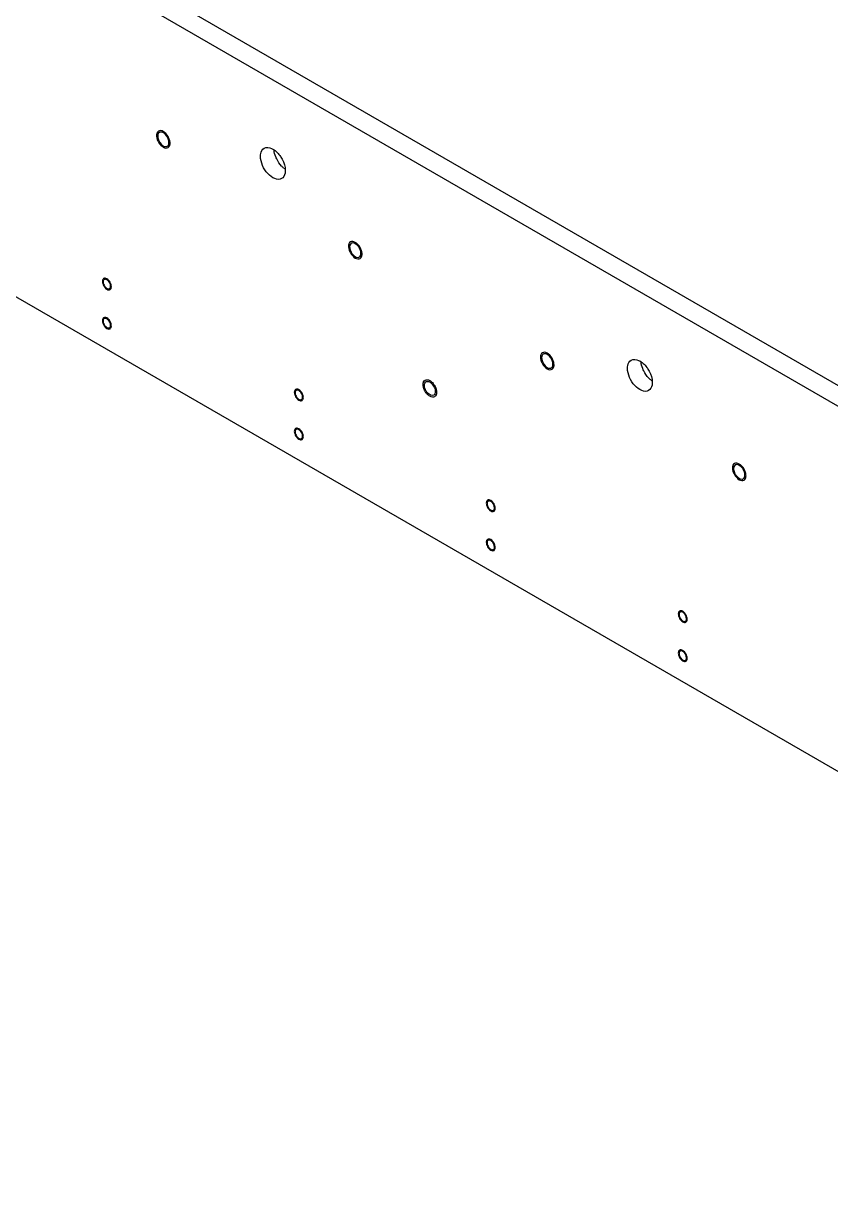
# Model space of a CAD drawing. Header units: millimetres. Extents: x 169 to 1916, y 51 to 1230.
# Drawn here: x 1039.6 to 1292.4, y 50.9 to 415.4 of the extents above; entities that cross this region are included whole.
import ezdxf

# ---------------------------------------------------------------- set-up
doc = ezdxf.new("R2010")
doc.units = ezdxf.units.MM
doc.layers.add('geometry', color=8, linetype='Continuous')

msp = doc.modelspace()

# ---------------------------------------------------------------- linework, layer by layer
at = {"layer": 'geometry', "linetype": 'CONTINUOUS'}
for points in [[(1539.52, 154.17), (461.17, 776.74)], [(1545.17, 157.44), (466.83, 780.01)], [(1520.42, 50.88), (530.47, 622.42)]]:
    msp.add_lwpolyline(points, dxfattribs=at)
for points in [[(1081.67, 380.3, 0.01912), (1081.66, 380.13)], [(1085.19, 377.93, 0.01912), (1085.2, 378.09)], [(1121.1, 370.13, 0.022944), (1121.57, 369.77)], [(1141.77, 345.6, 0.01912), (1141.77, 345.43)], [(1145.3, 343.23, 0.01912), (1145.3, 343.39)], [(1201.88, 310.9, 0.01912), (1201.87, 310.73)], [(1205.4, 308.53, 0.01912), (1205.41, 308.69)], [(1165.67, 303.22, 0.048127), (1165.54, 303.13)], [(1236.01, 303.79, 0.022944), (1236.48, 303.43)], [(1168.07, 299.06, 0.048127), (1168.2, 299.15)], [(1261.98, 276.2, 0.01912), (1261.97, 276.03)], [(1265.5, 273.83, 0.01912), (1265.51, 273.99)]]:
    msp.add_lwpolyline(points, format="xyb", dxfattribs=at)
for points, knots in [([(1085.55, 377.89), (1085.52, 378.22), (1085.45, 378.9), (1084.8, 380.37), (1083.43, 381.83), (1082.06, 381.95), (1081.52, 381.39), (1081.41, 380.99), (1081.32, 380.74), (1081.32, 380.49), (1081.31, 380.34)], [0, 0, 0, 0, 0.125, 0.25, 0.5, 0.75, 0.875, 0.90625, 0.9375, 1, 1, 1, 1]), ([(1081.31, 380.34), (1081.34, 380), (1081.4, 379.33), (1082.05, 377.85), (1083.43, 376.39), (1084.8, 376.28), (1085.34, 376.83), (1085.45, 377.24), (1085.54, 377.48), (1085.54, 377.73), (1085.55, 377.89)], [0, 0, 0, 0, 0.125, 0.25, 0.5, 0.75, 0.875, 0.90625, 0.9375, 1, 1, 1, 1]), ([(1084.96, 379.25), (1084.84, 379.55), (1084.35, 380.5), (1083.32, 381.46), (1082.55, 381.39)], [0, 0, 0, 0, 0.293913, 1, 1, 1, 1]), ([(1081.9, 378.98), (1082.02, 378.67), (1082.51, 377.72), (1083.54, 376.77), (1084.31, 376.83)], [0, 0, 0, 0, 0.293913, 1, 1, 1, 1]), ([(1113.84, 373.81), (1113.84, 374.08), (1113.9, 375.01), (1114.4, 375.99), (1114.97, 376.32)], [0, 0, 0, 0, 0.294962, 1, 1, 1, 1]), ([(1114.97, 376.32), (1115.66, 376.72), (1117.88, 376.38), (1119.22, 374.95), (1119.89, 374.05)], [0, 0, 0, 0, 0.413368, 1, 1, 1, 1]), ([(1118.93, 372.97), (1118.81, 373.2), (1118.41, 374.09), (1118.16, 375.06), (1118.1, 375.78)], [0, 0, 0, 0, 0.262898, 1, 1, 1, 1]), ([(1120.47, 366.8), (1119.18, 366.05), (1116.14, 367.87), (1114.42, 370.76), (1113.84, 372.82), (1113.84, 373.81)], [0, 0, 0, 0, 0.422631, 0.722373, 1, 1, 1, 1]), ([(1121.1, 370.13), (1120.88, 370.32), (1120.02, 371.14), (1119.33, 372.15), (1118.93, 372.97)], [0, 0, 0, 0, 0.239083, 1, 1, 1, 1]), ([(1119.89, 374.05), (1120.15, 373.69), (1121.06, 372.26), (1121.61, 370.56), (1121.61, 369.31)], [0, 0, 0, 0, 0.264535, 1, 1, 1, 1]), ([(1121.61, 369.31), (1121.61, 369.04), (1121.55, 368.11), (1121.05, 367.13), (1120.47, 366.8)], [0, 0, 0, 0, 0.294962, 1, 1, 1, 1]), ([(1145.66, 343.19), (1145.63, 343.52), (1145.56, 344.2), (1144.91, 345.67), (1143.53, 347.13), (1142.17, 347.25), (1141.62, 346.69), (1141.52, 346.29), (1141.42, 346.04), (1141.43, 345.79), (1141.41, 345.64)], [0, 0, 0, 0, 0.125, 0.25, 0.5, 0.75, 0.875, 0.90625, 0.9375, 1, 1, 1, 1]), ([(1145.06, 344.55), (1144.95, 344.85), (1144.45, 345.8), (1143.43, 346.76), (1142.65, 346.69)], [0, 0, 0, 0, 0.293913, 1, 1, 1, 1]), ([(1141.41, 345.64), (1141.44, 345.3), (1141.51, 344.63), (1142.16, 343.15), (1143.54, 341.69), (1144.9, 341.58), (1145.45, 342.13), (1145.55, 342.54), (1145.65, 342.78), (1145.64, 343.03), (1145.66, 343.19)], [0, 0, 0, 0, 0.125, 0.25, 0.5, 0.75, 0.875, 0.90625, 0.9375, 1, 1, 1, 1]), ([(1142, 344.28), (1142.12, 343.97), (1142.62, 343.02), (1143.64, 342.07), (1144.42, 342.13)], [0, 0, 0, 0, 0.293913, 1, 1, 1, 1]), ([(1067.17, 332.98), (1067.15, 333.2), (1067.1, 333.65), (1066.67, 334.64), (1065.75, 335.61), (1064.83, 335.69), (1064.4, 335.22), (1064.36, 334.82), (1064.34, 334.61)], [0, 0, 0, 0, 0.125, 0.25, 0.5, 0.75, 0.875, 1, 1, 1, 1]), ([(1064.34, 334.61), (1064.36, 334.39), (1064.4, 333.94), (1064.84, 332.96), (1065.75, 331.99), (1066.67, 331.9), (1067.1, 332.37), (1067.15, 332.78), (1067.17, 332.98)], [0, 0, 0, 0, 0.125, 0.25, 0.5, 0.75, 0.875, 1, 1, 1, 1]), ([(1064.63, 334.09), (1064.68, 333.85), (1064.97, 333.08), (1065.73, 332.24), (1066.34, 332.29)], [0, 0, 0, 0, 0.284169, 1, 1, 1, 1]), ([(1065.17, 335.3), (1065.13, 335.3), (1065.04, 335.28), (1064.96, 335.25), (1064.93, 335.23)], [0, 0, 0, 0, 0.508008, 1, 1, 1, 1]), ([(1065.45, 335.27), (1065.4, 335.28), (1065.31, 335.3), (1065.21, 335.3), (1065.17, 335.3)], [0, 0, 0, 0, 0.51787, 1, 1, 1, 1]), ([(1066.92, 333.12), (1066.92, 333.82), (1066.43, 334.75), (1065.64, 335.22), (1065.45, 335.27)], [0, 0, 0, 0, 0.776212, 1, 1, 1, 1]), ([(1066.34, 332.29), (1066.38, 332.3), (1066.46, 332.31), (1066.54, 332.35), (1066.58, 332.37)], [0, 0, 0, 0, 0.508008, 1, 1, 1, 1]), ([(1067.17, 320.73), (1067.15, 320.95), (1067.1, 321.41), (1066.67, 322.39), (1065.75, 323.36), (1064.83, 323.44), (1064.4, 322.97), (1064.36, 322.57), (1064.34, 322.37)], [0, 0, 0, 0, 0.125, 0.25, 0.5, 0.75, 0.875, 1, 1, 1, 1]), ([(1064.34, 322.37), (1064.36, 322.14), (1064.4, 321.69), (1064.84, 320.71), (1065.75, 319.74), (1066.67, 319.65), (1067.1, 320.13), (1067.15, 320.53), (1067.17, 320.73)], [0, 0, 0, 0, 0.125, 0.25, 0.5, 0.75, 0.875, 1, 1, 1, 1]), ([(1064.63, 321.84), (1064.68, 321.6), (1064.97, 320.83), (1065.73, 319.99), (1066.34, 320.05)], [0, 0, 0, 0, 0.284169, 1, 1, 1, 1]), ([(1065.17, 323.05), (1065.13, 323.05), (1065.04, 323.03), (1064.96, 323), (1064.93, 322.98)], [0, 0, 0, 0, 0.508008, 1, 1, 1, 1]), ([(1065.45, 323.02), (1065.4, 323.04), (1065.31, 323.05), (1065.21, 323.06), (1065.17, 323.05)], [0, 0, 0, 0, 0.51787, 1, 1, 1, 1]), ([(1066.92, 320.88), (1066.92, 321.57), (1066.43, 322.5), (1065.64, 322.97), (1065.45, 323.02)], [0, 0, 0, 0, 0.776212, 1, 1, 1, 1]), ([(1066.34, 320.05), (1066.38, 320.05), (1066.46, 320.06), (1066.54, 320.1), (1066.58, 320.12)], [0, 0, 0, 0, 0.508008, 1, 1, 1, 1]), ([(1205.76, 308.49), (1205.73, 308.82), (1205.66, 309.5), (1205.01, 310.97), (1203.64, 312.43), (1202.27, 312.54), (1201.73, 311.99), (1201.62, 311.59), (1201.53, 311.34), (1201.53, 311.09), (1201.52, 310.94)], [0, 0, 0, 0, 0.125, 0.25, 0.5, 0.75, 0.875, 0.90625, 0.9375, 1, 1, 1, 1]), ([(1201.52, 310.94), (1201.54, 310.6), (1201.61, 309.92), (1202.26, 308.45), (1203.64, 306.99), (1205.01, 306.88), (1205.55, 307.43), (1205.65, 307.84), (1205.75, 308.08), (1205.75, 308.33), (1205.76, 308.49)], [0, 0, 0, 0, 0.125, 0.25, 0.5, 0.75, 0.875, 0.90625, 0.9375, 1, 1, 1, 1]), ([(1205.17, 309.85), (1205.05, 310.15), (1204.55, 311.1), (1203.53, 312.06), (1202.75, 311.99)], [0, 0, 0, 0, 0.293913, 1, 1, 1, 1]), ([(1228.74, 307.47), (1228.74, 307.74), (1228.8, 308.67), (1229.3, 309.65), (1229.88, 309.98)], [0, 0, 0, 0, 0.294962, 1, 1, 1, 1]), ([(1229.88, 309.98), (1230.56, 310.38), (1232.78, 310.04), (1234.12, 308.61), (1234.79, 307.71)], [0, 0, 0, 0, 0.413368, 1, 1, 1, 1]), ([(1202.11, 309.57), (1202.22, 309.27), (1202.72, 308.32), (1203.75, 307.36), (1204.52, 307.43)], [0, 0, 0, 0, 0.293913, 1, 1, 1, 1]), ([(1235.38, 300.46), (1234.08, 299.71), (1231.04, 301.53), (1229.32, 304.42), (1228.74, 306.48), (1228.74, 307.47)], [0, 0, 0, 0, 0.422631, 0.722373, 1, 1, 1, 1]), ([(1233.83, 306.63), (1233.72, 306.86), (1233.32, 307.76), (1233.07, 308.72), (1233, 309.45)], [0, 0, 0, 0, 0.262898, 1, 1, 1, 1]), ([(1236.01, 303.79), (1235.79, 303.98), (1234.92, 304.8), (1234.23, 305.81), (1233.83, 306.63)], [0, 0, 0, 0, 0.239083, 1, 1, 1, 1]), ([(1234.79, 307.71), (1235.06, 307.35), (1235.96, 305.92), (1236.52, 304.22), (1236.52, 302.98)], [0, 0, 0, 0, 0.264535, 1, 1, 1, 1]), ([(1164.75, 302.36), (1164.76, 302.51), (1164.76, 302.76), (1164.85, 303.01), (1164.95, 303.41), (1165.5, 303.98), (1166.59, 303.88), (1167.7, 302.98), (1168.41, 302.02), (1168.89, 300.94), (1168.96, 300.25), (1168.99, 299.91)], [0, 0, 0, 0, 0.0625, 0.09375, 0.125, 0.25, 0.5, 0.625, 0.75, 0.875, 1, 1, 1, 1]), ([(1165.17, 302.12), (1165.17, 302.22), (1165.2, 302.58), (1165.35, 302.96), (1165.54, 303.13)], [0, 0, 0, 0, 0.287901, 1, 1, 1, 1]), ([(1165.67, 303.22), (1165.79, 303.29), (1166.54, 303.46), (1167.22, 302.91), (1167.6, 302.48)], [0, 0, 0, 0, 0.200495, 1, 1, 1, 1]), ([(1236.52, 302.98), (1236.52, 302.7), (1236.46, 301.77), (1235.96, 300.79), (1235.38, 300.46)], [0, 0, 0, 0, 0.294962, 1, 1, 1, 1]), ([(1127.27, 298.28), (1127.25, 298.5), (1127.21, 298.95), (1126.77, 299.94), (1125.86, 300.91), (1124.94, 300.99), (1124.51, 300.52), (1124.46, 300.12), (1124.44, 299.91)], [0, 0, 0, 0, 0.125, 0.25, 0.5, 0.75, 0.875, 1, 1, 1, 1]), ([(1124.44, 299.91), (1124.46, 299.69), (1124.51, 299.24), (1124.94, 298.26), (1125.86, 297.29), (1126.77, 297.2), (1127.2, 297.67), (1127.25, 298.07), (1127.27, 298.28)], [0, 0, 0, 0, 0.125, 0.25, 0.5, 0.75, 0.875, 1, 1, 1, 1]), ([(1124.73, 299.38), (1124.78, 299.15), (1125.07, 298.37), (1125.83, 297.54), (1126.44, 297.59)], [0, 0, 0, 0, 0.284169, 1, 1, 1, 1]), ([(1125.27, 300.6), (1125.23, 300.6), (1125.15, 300.58), (1125.07, 300.55), (1125.03, 300.52)], [0, 0, 0, 0, 0.508008, 1, 1, 1, 1]), ([(1125.55, 300.57), (1125.51, 300.58), (1125.41, 300.6), (1125.32, 300.6), (1125.27, 300.6)], [0, 0, 0, 0, 0.51787, 1, 1, 1, 1]), ([(1127.02, 298.42), (1127.02, 299.12), (1126.53, 300.05), (1125.75, 300.52), (1125.55, 300.57)], [0, 0, 0, 0, 0.776212, 1, 1, 1, 1]), ([(1168.99, 299.91), (1168.98, 299.76), (1168.98, 299.51), (1168.89, 299.27), (1168.78, 298.87), (1168.23, 298.3), (1167.15, 298.4), (1166.04, 299.29), (1165.33, 300.25), (1164.85, 301.34), (1164.78, 302.02), (1164.75, 302.36)], [0, 0, 0, 0, 0.0625, 0.09375, 0.125, 0.25, 0.5, 0.625, 0.75, 0.875, 1, 1, 1, 1]), ([(1166.87, 299.18), (1166.7, 299.28), (1166.02, 299.79), (1165.55, 300.55), (1165.34, 301.17)], [0, 0, 0, 0, 0.230068, 1, 1, 1, 1]), ([(1168.07, 299.06), (1167.82, 298.91), (1167.34, 298.94), (1166.97, 299.12), (1166.87, 299.18)], [0, 0, 0, 0, 0.704326, 1, 1, 1, 1]), ([(1168.57, 300.16), (1168.57, 300.05), (1168.54, 299.69), (1168.39, 299.32), (1168.2, 299.15)], [0, 0, 0, 0, 0.287901, 1, 1, 1, 1]), ([(1126.44, 297.59), (1126.48, 297.6), (1126.57, 297.61), (1126.65, 297.65), (1126.68, 297.67)], [0, 0, 0, 0, 0.508008, 1, 1, 1, 1]), ([(1127.27, 286.03), (1127.25, 286.25), (1127.21, 286.71), (1126.77, 287.69), (1125.86, 288.66), (1124.94, 288.74), (1124.51, 288.27), (1124.46, 287.87), (1124.44, 287.66)], [0, 0, 0, 0, 0.125, 0.25, 0.5, 0.75, 0.875, 1, 1, 1, 1]), ([(1125.27, 288.35), (1125.23, 288.35), (1125.15, 288.33), (1125.07, 288.3), (1125.03, 288.28)], [0, 0, 0, 0, 0.508008, 1, 1, 1, 1]), ([(1125.55, 288.32), (1125.51, 288.34), (1125.41, 288.35), (1125.32, 288.36), (1125.27, 288.35)], [0, 0, 0, 0, 0.51787, 1, 1, 1, 1]), ([(1127.02, 286.17), (1127.02, 286.87), (1126.53, 287.8), (1125.75, 288.27), (1125.55, 288.32)], [0, 0, 0, 0, 0.776212, 1, 1, 1, 1]), ([(1124.44, 287.66), (1124.46, 287.44), (1124.51, 286.99), (1124.94, 286.01), (1125.86, 285.04), (1126.77, 284.95), (1127.2, 285.43), (1127.25, 285.83), (1127.27, 286.03)], [0, 0, 0, 0, 0.125, 0.25, 0.5, 0.75, 0.875, 1, 1, 1, 1]), ([(1124.73, 287.14), (1124.78, 286.9), (1125.07, 286.13), (1125.83, 285.29), (1126.44, 285.34)], [0, 0, 0, 0, 0.284169, 1, 1, 1, 1]), ([(1126.44, 285.34), (1126.48, 285.35), (1126.57, 285.36), (1126.65, 285.4), (1126.68, 285.42)], [0, 0, 0, 0, 0.508008, 1, 1, 1, 1]), ([(1265.86, 273.79), (1265.84, 274.12), (1265.77, 274.8), (1265.12, 276.27), (1263.74, 277.73), (1262.37, 277.84), (1261.83, 277.29), (1261.73, 276.89), (1261.63, 276.64), (1261.64, 276.39), (1261.62, 276.24)], [0, 0, 0, 0, 0.125, 0.25, 0.5, 0.75, 0.875, 0.90625, 0.9375, 1, 1, 1, 1]), ([(1265.27, 275.15), (1265.16, 275.45), (1264.66, 276.4), (1263.64, 277.36), (1262.86, 277.29)], [0, 0, 0, 0, 0.293913, 1, 1, 1, 1]), ([(1261.62, 276.24), (1261.65, 275.9), (1261.72, 275.22), (1262.37, 273.75), (1263.74, 272.29), (1265.11, 272.18), (1265.65, 272.73), (1265.76, 273.14), (1265.85, 273.38), (1265.85, 273.63), (1265.86, 273.79)], [0, 0, 0, 0, 0.125, 0.25, 0.5, 0.75, 0.875, 0.90625, 0.9375, 1, 1, 1, 1]), ([(1262.21, 274.87), (1262.33, 274.57), (1262.83, 273.62), (1263.85, 272.66), (1264.63, 272.73)], [0, 0, 0, 0, 0.293913, 1, 1, 1, 1]), ([(1187.37, 263.58), (1187.36, 263.8), (1187.31, 264.25), (1186.88, 265.24), (1185.96, 266.21), (1185.04, 266.29), (1184.61, 265.82), (1184.57, 265.42), (1184.55, 265.21)], [0, 0, 0, 0, 0.125, 0.25, 0.5, 0.75, 0.875, 1, 1, 1, 1]), ([(1184.55, 265.21), (1184.56, 264.99), (1184.61, 264.54), (1185.04, 263.55), (1185.96, 262.59), (1186.88, 262.5), (1187.31, 262.97), (1187.36, 263.37), (1187.37, 263.58)], [0, 0, 0, 0, 0.125, 0.25, 0.5, 0.75, 0.875, 1, 1, 1, 1]), ([(1184.84, 264.68), (1184.89, 264.45), (1185.18, 263.67), (1185.94, 262.84), (1186.54, 262.89)], [0, 0, 0, 0, 0.284169, 1, 1, 1, 1]), ([(1185.38, 265.9), (1185.33, 265.89), (1185.25, 265.88), (1185.17, 265.84), (1185.14, 265.82)], [0, 0, 0, 0, 0.508008, 1, 1, 1, 1]), ([(1185.66, 265.87), (1185.61, 265.88), (1185.52, 265.9), (1185.42, 265.9), (1185.38, 265.9)], [0, 0, 0, 0, 0.51787, 1, 1, 1, 1]), ([(1187.13, 263.72), (1187.13, 264.42), (1186.64, 265.35), (1185.85, 265.82), (1185.66, 265.87)], [0, 0, 0, 0, 0.776212, 1, 1, 1, 1]), ([(1186.54, 262.89), (1186.59, 262.9), (1186.67, 262.91), (1186.75, 262.95), (1186.79, 262.97)], [0, 0, 0, 0, 0.508008, 1, 1, 1, 1]), ([(1187.37, 251.33), (1187.36, 251.55), (1187.31, 252.01), (1186.88, 252.99), (1185.96, 253.96), (1185.04, 254.04), (1184.61, 253.57), (1184.57, 253.17), (1184.55, 252.96)], [0, 0, 0, 0, 0.125, 0.25, 0.5, 0.75, 0.875, 1, 1, 1, 1]), ([(1184.55, 252.96), (1184.56, 252.74), (1184.61, 252.29), (1185.04, 251.31), (1185.96, 250.34), (1186.88, 250.25), (1187.31, 250.72), (1187.36, 251.13), (1187.37, 251.33)], [0, 0, 0, 0, 0.125, 0.25, 0.5, 0.75, 0.875, 1, 1, 1, 1]), ([(1184.84, 252.44), (1184.89, 252.2), (1185.18, 251.43), (1185.94, 250.59), (1186.54, 250.64)], [0, 0, 0, 0, 0.284169, 1, 1, 1, 1]), ([(1185.38, 253.65), (1185.33, 253.65), (1185.25, 253.63), (1185.17, 253.6), (1185.14, 253.58)], [0, 0, 0, 0, 0.508008, 1, 1, 1, 1]), ([(1185.66, 253.62), (1185.61, 253.64), (1185.52, 253.65), (1185.42, 253.66), (1185.38, 253.65)], [0, 0, 0, 0, 0.51787, 1, 1, 1, 1]), ([(1187.13, 251.47), (1187.13, 252.17), (1186.64, 253.1), (1185.85, 253.57), (1185.66, 253.62)], [0, 0, 0, 0, 0.776212, 1, 1, 1, 1]), ([(1186.54, 250.64), (1186.59, 250.65), (1186.67, 250.66), (1186.75, 250.7), (1186.79, 250.72)], [0, 0, 0, 0, 0.508008, 1, 1, 1, 1]), ([(1247.48, 228.88), (1247.46, 229.1), (1247.42, 229.55), (1246.98, 230.54), (1246.07, 231.5), (1245.15, 231.59), (1244.72, 231.12), (1244.67, 230.72), (1244.65, 230.51)], [0, 0, 0, 0, 0.125, 0.25, 0.5, 0.75, 0.875, 1, 1, 1, 1]), ([(1244.65, 230.51), (1244.67, 230.29), (1244.71, 229.84), (1245.15, 228.85), (1246.06, 227.88), (1246.98, 227.8), (1247.41, 228.27), (1247.46, 228.67), (1247.48, 228.88)], [0, 0, 0, 0, 0.125, 0.25, 0.5, 0.75, 0.875, 1, 1, 1, 1]), ([(1244.94, 229.98), (1244.99, 229.75), (1245.28, 228.97), (1246.04, 228.14), (1246.65, 228.19)], [0, 0, 0, 0, 0.284169, 1, 1, 1, 1]), ([(1245.48, 231.2), (1245.44, 231.19), (1245.35, 231.18), (1245.28, 231.14), (1245.24, 231.12)], [0, 0, 0, 0, 0.508008, 1, 1, 1, 1]), ([(1245.76, 231.17), (1245.72, 231.18), (1245.62, 231.2), (1245.53, 231.2), (1245.48, 231.2)], [0, 0, 0, 0, 0.51787, 1, 1, 1, 1]), ([(1247.23, 229.02), (1247.23, 229.72), (1246.74, 230.65), (1245.96, 231.12), (1245.76, 231.17)], [0, 0, 0, 0, 0.776212, 1, 1, 1, 1]), ([(1246.65, 228.19), (1246.69, 228.2), (1246.78, 228.21), (1246.85, 228.25), (1246.89, 228.27)], [0, 0, 0, 0, 0.508008, 1, 1, 1, 1]), ([(1247.48, 216.63), (1247.46, 216.85), (1247.42, 217.3), (1246.98, 218.29), (1246.07, 219.26), (1245.15, 219.34), (1244.72, 218.87), (1244.67, 218.47), (1244.65, 218.26)], [0, 0, 0, 0, 0.125, 0.25, 0.5, 0.75, 0.875, 1, 1, 1, 1]), ([(1245.48, 218.95), (1245.44, 218.95), (1245.35, 218.93), (1245.28, 218.9), (1245.24, 218.88)], [0, 0, 0, 0, 0.508008, 1, 1, 1, 1]), ([(1245.76, 218.92), (1245.72, 218.94), (1245.62, 218.95), (1245.53, 218.95), (1245.48, 218.95)], [0, 0, 0, 0, 0.51787, 1, 1, 1, 1]), ([(1247.23, 216.77), (1247.23, 217.47), (1246.74, 218.4), (1245.96, 218.87), (1245.76, 218.92)], [0, 0, 0, 0, 0.776212, 1, 1, 1, 1]), ([(1244.65, 218.26), (1244.67, 218.04), (1244.71, 217.59), (1245.15, 216.61), (1246.06, 215.64), (1246.98, 215.55), (1247.41, 216.02), (1247.46, 216.43), (1247.48, 216.63)], [0, 0, 0, 0, 0.125, 0.25, 0.5, 0.75, 0.875, 1, 1, 1, 1]), ([(1244.94, 217.74), (1244.99, 217.5), (1245.28, 216.73), (1246.04, 215.89), (1246.65, 215.94)], [0, 0, 0, 0, 0.284169, 1, 1, 1, 1]), ([(1246.65, 215.94), (1246.69, 215.95), (1246.78, 215.96), (1246.85, 216), (1246.89, 216.02)], [0, 0, 0, 0, 0.508008, 1, 1, 1, 1])]:
    msp.add_open_spline(points, degree=3, knots=knots, dxfattribs=at)
for points in [[(1081.66, 380.13), (1081.66, 379.74), (1081.76, 379.34), (1081.9, 378.98)], [(1081.73, 380.64), (1081.7, 380.53), (1081.68, 380.41), (1081.67, 380.3)], [(1082.18, 381.28), (1081.95, 381.15), (1081.8, 380.89), (1081.73, 380.64)], [(1082.55, 381.39), (1082.42, 381.38), (1082.29, 381.34), (1082.18, 381.28)], [(1085.2, 378.09), (1085.2, 378.49), (1085.1, 378.88), (1084.96, 379.25)], [(1084.31, 376.83), (1084.44, 376.85), (1084.57, 376.88), (1084.68, 376.95)], [(1084.68, 376.95), (1084.91, 377.08), (1085.06, 377.33), (1085.13, 377.58)], [(1085.13, 377.58), (1085.16, 377.7), (1085.18, 377.81), (1085.19, 377.93)], [(1142.28, 346.58), (1142.06, 346.45), (1141.9, 346.19), (1141.83, 345.94)], [(1142.65, 346.69), (1142.52, 346.68), (1142.39, 346.64), (1142.28, 346.58)], [(1141.83, 345.94), (1141.8, 345.83), (1141.78, 345.71), (1141.77, 345.6)], [(1141.77, 345.43), (1141.77, 345.04), (1141.86, 344.64), (1142, 344.28)], [(1144.78, 342.25), (1145.01, 342.38), (1145.17, 342.63), (1145.24, 342.88)], [(1145.3, 343.39), (1145.3, 343.79), (1145.21, 344.18), (1145.06, 344.55)], [(1145.24, 342.88), (1145.27, 343), (1145.29, 343.11), (1145.3, 343.23)], [(1144.42, 342.13), (1144.55, 342.15), (1144.67, 342.18), (1144.78, 342.25)], [(1064.63, 334.8), (1064.6, 334.7), (1064.59, 334.58), (1064.59, 334.47)], [(1064.59, 334.47), (1064.59, 334.34), (1064.6, 334.21), (1064.63, 334.09)], [(1064.93, 335.23), (1064.78, 335.14), (1064.67, 334.97), (1064.63, 334.8)], [(1066.58, 332.37), (1066.73, 332.45), (1066.83, 332.62), (1066.88, 332.79)], [(1066.88, 332.79), (1066.91, 332.9), (1066.92, 333.01), (1066.92, 333.12)], [(1064.63, 322.56), (1064.6, 322.45), (1064.59, 322.33), (1064.59, 322.22)], [(1064.59, 322.22), (1064.59, 322.09), (1064.6, 321.96), (1064.63, 321.84)], [(1064.93, 322.98), (1064.78, 322.89), (1064.67, 322.72), (1064.63, 322.56)], [(1066.88, 320.54), (1066.91, 320.65), (1066.92, 320.76), (1066.92, 320.88)], [(1066.58, 320.12), (1066.73, 320.21), (1066.83, 320.37), (1066.88, 320.54)], [(1201.87, 310.73), (1201.87, 310.34), (1201.97, 309.94), (1202.11, 309.57)], [(1201.94, 311.24), (1201.9, 311.13), (1201.89, 311.01), (1201.88, 310.9)], [(1202.39, 311.88), (1202.16, 311.75), (1202.01, 311.49), (1201.94, 311.24)], [(1202.75, 311.99), (1202.63, 311.98), (1202.5, 311.94), (1202.39, 311.88)], [(1204.52, 307.43), (1204.65, 307.44), (1204.78, 307.48), (1204.89, 307.55)], [(1204.89, 307.55), (1205.11, 307.68), (1205.27, 307.93), (1205.34, 308.18)], [(1205.41, 308.69), (1205.41, 309.08), (1205.31, 309.48), (1205.17, 309.85)], [(1205.34, 308.18), (1205.37, 308.3), (1205.39, 308.41), (1205.4, 308.53)], [(1124.73, 300.1), (1124.7, 300), (1124.69, 299.88), (1124.69, 299.77)], [(1124.69, 299.77), (1124.69, 299.64), (1124.71, 299.51), (1124.73, 299.38)], [(1125.03, 300.52), (1124.88, 300.44), (1124.78, 300.27), (1124.73, 300.1)], [(1165.34, 301.17), (1165.24, 301.47), (1165.17, 301.8), (1165.17, 302.12)], [(1167.6, 302.48), (1167.95, 302.08), (1168.23, 301.61), (1168.4, 301.11)], [(1168.4, 301.11), (1168.5, 300.8), (1168.57, 300.48), (1168.57, 300.16)], [(1126.68, 297.67), (1126.83, 297.75), (1126.93, 297.92), (1126.98, 298.09)], [(1126.98, 298.09), (1127.01, 298.2), (1127.02, 298.31), (1127.02, 298.42)], [(1125.03, 288.28), (1124.88, 288.19), (1124.78, 288.02), (1124.73, 287.86)], [(1124.73, 287.86), (1124.7, 287.75), (1124.69, 287.63), (1124.69, 287.52)], [(1124.69, 287.52), (1124.69, 287.39), (1124.71, 287.26), (1124.73, 287.14)], [(1126.68, 285.42), (1126.83, 285.51), (1126.93, 285.67), (1126.98, 285.84)], [(1126.98, 285.84), (1127.01, 285.95), (1127.02, 286.06), (1127.02, 286.17)], [(1262.49, 277.18), (1262.27, 277.05), (1262.11, 276.79), (1262.04, 276.54)], [(1262.86, 277.29), (1262.73, 277.28), (1262.6, 277.24), (1262.49, 277.18)], [(1261.97, 276.03), (1261.97, 275.64), (1262.07, 275.24), (1262.21, 274.87)], [(1262.04, 276.54), (1262.01, 276.43), (1261.99, 276.31), (1261.98, 276.2)], [(1264.99, 272.85), (1265.22, 272.98), (1265.38, 273.23), (1265.45, 273.48)], [(1265.51, 273.99), (1265.51, 274.38), (1265.42, 274.78), (1265.27, 275.15)], [(1265.45, 273.48), (1265.48, 273.59), (1265.5, 273.71), (1265.5, 273.83)], [(1264.63, 272.73), (1264.75, 272.74), (1264.88, 272.78), (1264.99, 272.85)], [(1184.84, 265.4), (1184.81, 265.3), (1184.79, 265.18), (1184.79, 265.07)], [(1184.79, 265.07), (1184.79, 264.94), (1184.81, 264.81), (1184.84, 264.68)], [(1185.14, 265.82), (1184.99, 265.74), (1184.88, 265.57), (1184.84, 265.4)], [(1186.79, 262.97), (1186.93, 263.05), (1187.04, 263.22), (1187.08, 263.39)], [(1187.08, 263.39), (1187.11, 263.5), (1187.13, 263.61), (1187.13, 263.72)], [(1184.84, 253.16), (1184.81, 253.05), (1184.79, 252.93), (1184.79, 252.82)], [(1184.79, 252.82), (1184.79, 252.69), (1184.81, 252.56), (1184.84, 252.44)], [(1185.14, 253.58), (1184.99, 253.49), (1184.88, 253.32), (1184.84, 253.16)], [(1186.79, 250.72), (1186.93, 250.8), (1187.04, 250.97), (1187.08, 251.14)], [(1187.08, 251.14), (1187.11, 251.25), (1187.13, 251.36), (1187.13, 251.47)], [(1244.94, 230.7), (1244.91, 230.59), (1244.9, 230.48), (1244.9, 230.37)], [(1244.9, 230.37), (1244.9, 230.24), (1244.91, 230.11), (1244.94, 229.98)], [(1245.24, 231.12), (1245.09, 231.04), (1244.99, 230.87), (1244.94, 230.7)], [(1246.89, 228.27), (1247.04, 228.35), (1247.14, 228.52), (1247.19, 228.69)], [(1247.19, 228.69), (1247.22, 228.79), (1247.23, 228.91), (1247.23, 229.02)], [(1245.24, 218.88), (1245.09, 218.79), (1244.99, 218.62), (1244.94, 218.46)], [(1244.94, 218.46), (1244.91, 218.35), (1244.9, 218.23), (1244.9, 218.12)], [(1244.9, 218.12), (1244.9, 217.99), (1244.91, 217.86), (1244.94, 217.74)], [(1246.89, 216.02), (1247.04, 216.1), (1247.14, 216.27), (1247.19, 216.44)], [(1247.19, 216.44), (1247.22, 216.55), (1247.23, 216.66), (1247.23, 216.77)]]:
    msp.add_open_spline(points, degree=3, dxfattribs=at)

doc.saveas('drawing.dxf')
